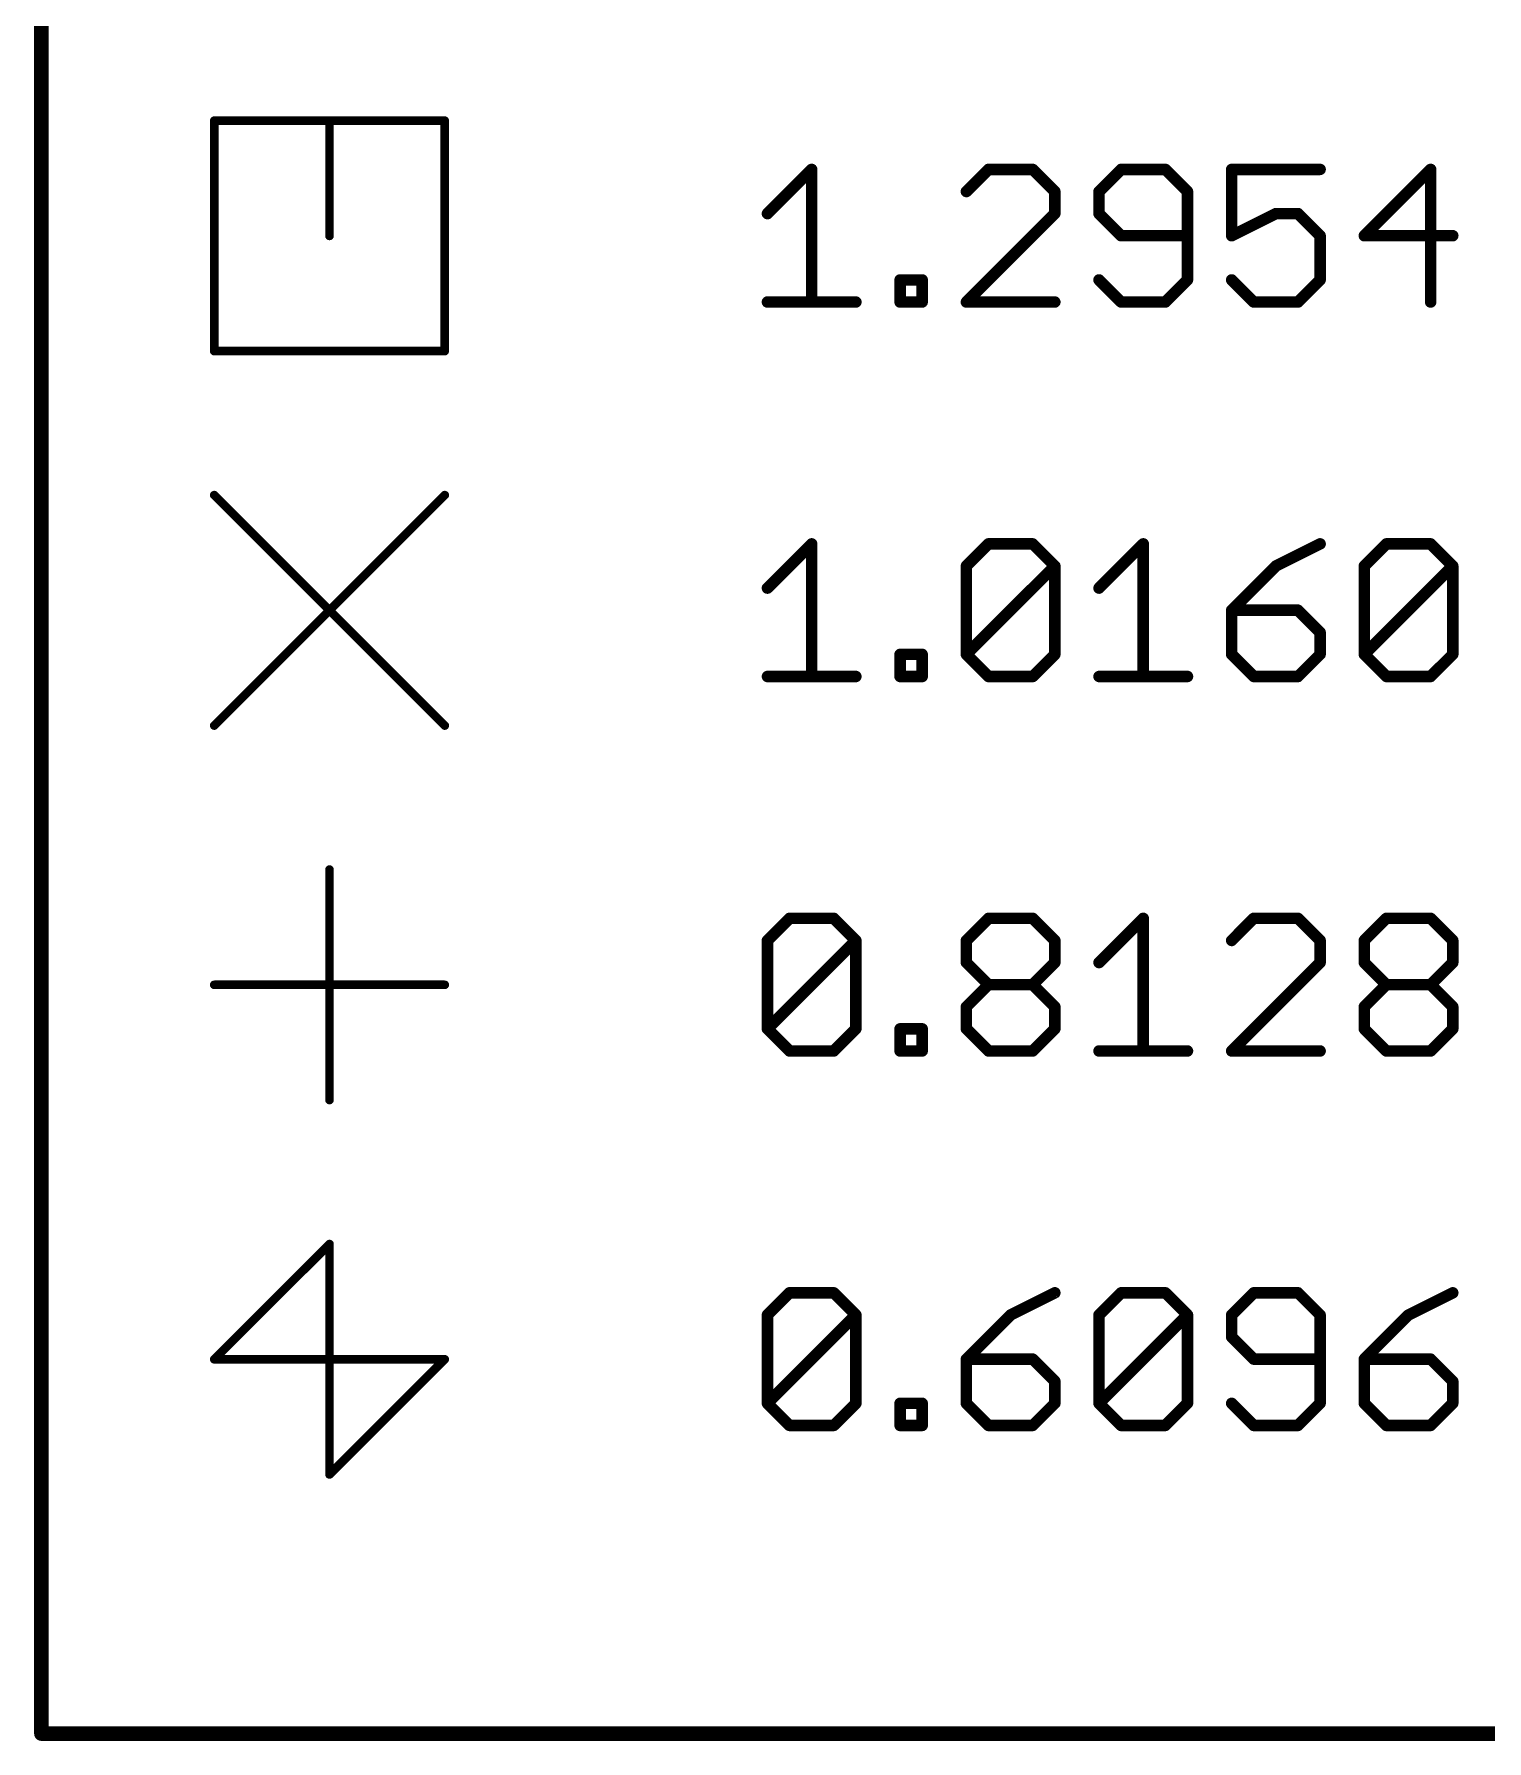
# Model space of a CAD drawing. Extents: x -1 to 118, y -20 to 95.
# Drawn here: x 76.7 to 89.51, y -0.27 to 14.78 of the extents above; entities that cross this region are included whole.
import ezdxf

# ---------------------------------------------------------------- set-up
doc = ezdxf.new("R2010")
doc.units = 0
doc.layers.add('144', color=253, linetype='CONTINUOUS')

msp = doc.modelspace()

# ---------------------------------------------------------------- linework, layer by layer
at = {"layer": '144'}
for points, const_width in [([(76.7663, -0.2048), (76.7663, 29.7672)], 0.127), ([(78.2904, 14.0183), (80.3224, 14.0183)], 0.0762), ([(78.2904, 11.9863), (78.2904, 14.0183)], 0.0762), ([(79.3064, 13.0023), (79.3064, 14.0183)], 0.0762), ([(80.3224, 14.0183), (80.3224, 11.9863)], 0.0762), ([(83.1671, 13.1985), (83.5568, 13.5883)], 0.1016), ([(83.5568, 13.5883), (83.5568, 12.419)], 0.1016), ([(85.1158, 13.5883), (84.921, 13.3934)], 0.1016), ([(85.5056, 13.5883), (85.1158, 13.5883)], 0.1016), ([(85.7005, 13.3934), (85.5056, 13.5883)], 0.1016), ([(86.2851, 13.5883), (86.0903, 13.3934)], 0.1016), ([(86.6749, 13.5883), (86.2851, 13.5883)], 0.1016), ([(86.8698, 13.3934), (86.6749, 13.5883)], 0.1016), ([(88.0391, 13.5883), (87.2596, 13.5883)], 0.1016), ([(87.2596, 13.5883), (87.2596, 13.0036)], 0.1016), ([(89.0135, 13.5883), (88.4289, 13.0036)], 0.1016), ([(89.0135, 12.419), (89.0135, 13.5883)], 0.1016), ([(85.7005, 13.1985), (85.7005, 13.3934)], 0.1016), ([(86.0903, 13.3934), (86.0903, 13.1985)], 0.1016), ([(86.8698, 12.6138), (86.8698, 13.3934)], 0.1016), ([(84.921, 12.419), (85.7005, 13.1985)], 0.1016), ([(86.0903, 13.1985), (86.2851, 13.0036)], 0.1016), ([(87.2596, 13.0036), (87.6493, 13.1985)], 0.1016), ([(87.6493, 13.1985), (87.8442, 13.1985)], 0.1016), ([(87.8442, 13.1985), (88.0391, 13.0036)], 0.1016), ([(86.2851, 13.0036), (86.8698, 13.0036)], 0.1016), ([(88.0391, 13.0036), (88.0391, 12.6138)], 0.1016), ([(88.4289, 13.0036), (89.2084, 13.0036)], 0.1016), ([(84.3364, 12.419), (84.3364, 12.6138)], 0.1016), ([(84.3364, 12.6138), (84.5312, 12.6138)], 0.1016), ([(84.5312, 12.6138), (84.5312, 12.419)], 0.1016), ([(86.0903, 12.6138), (86.2851, 12.419)], 0.1016), ([(86.6749, 12.419), (86.8698, 12.6138)], 0.1016), ([(87.4544, 12.419), (87.2596, 12.6138)], 0.1016), ([(88.0391, 12.6138), (87.8442, 12.419)], 0.1016), ([(83.1671, 12.419), (83.9466, 12.419)], 0.1016), ([(84.5312, 12.419), (84.3364, 12.419)], 0.1016), ([(85.7005, 12.419), (84.921, 12.419)], 0.1016), ([(86.2851, 12.419), (86.6749, 12.419)], 0.1016), ([(87.8442, 12.419), (87.4544, 12.419)], 0.1016), ([(80.3224, 11.9863), (78.2904, 11.9863)], 0.0762), ([(78.2904, 8.6843), (80.3224, 10.7163)], 0.0762), ([(78.2904, 10.7163), (80.3224, 8.6843)], 0.0762), ([(83.1671, 9.8965), (83.5568, 10.2863)], 0.1016), ([(83.5568, 10.2863), (83.5568, 9.117)], 0.1016), ([(84.921, 10.0914), (85.1158, 10.2863)], 0.1016), ([(85.1158, 10.2863), (85.5056, 10.2863)], 0.1016), ([(85.5056, 10.2863), (85.7005, 10.0914)], 0.1016), ([(86.0903, 9.8965), (86.48, 10.2863)], 0.1016), ([(86.48, 10.2863), (86.48, 9.117)], 0.1016), ([(88.0391, 10.2863), (87.6493, 10.0914)], 0.1016), ([(88.4289, 10.0914), (88.6237, 10.2863)], 0.1016), ([(88.6237, 10.2863), (89.0135, 10.2863)], 0.1016), ([(89.0135, 10.2863), (89.2084, 10.0914)], 0.1016), ([(84.921, 9.3118), (84.921, 10.0914)], 0.1016), ([(84.921, 9.3118), (85.7005, 10.0914)], 0.1016), ([(85.7005, 10.0914), (85.7005, 9.3118)], 0.1016), ([(87.6493, 10.0914), (87.2596, 9.7016)], 0.1016), ([(88.4289, 9.3118), (88.4289, 10.0914)], 0.1016), ([(88.4289, 9.3118), (89.2084, 10.0914)], 0.1016), ([(89.2084, 10.0914), (89.2084, 9.3118)], 0.1016), ([(87.2596, 9.7016), (87.2596, 9.3118)], 0.1016), ([(87.8442, 9.7016), (87.2596, 9.7016)], 0.1016), ([(88.0391, 9.5067), (87.8442, 9.7016)], 0.1016), ([(88.0391, 9.3118), (88.0391, 9.5067)], 0.1016), ([(84.3364, 9.117), (84.3364, 9.3118)], 0.1016), ([(84.3364, 9.3118), (84.5312, 9.3118)], 0.1016), ([(84.5312, 9.3118), (84.5312, 9.117)], 0.1016), ([(85.1158, 9.117), (84.921, 9.3118)], 0.1016), ([(85.7005, 9.3118), (85.5056, 9.117)], 0.1016), ([(87.2596, 9.3118), (87.4544, 9.117)], 0.1016), ([(87.8442, 9.117), (88.0391, 9.3118)], 0.1016), ([(88.6237, 9.117), (88.4289, 9.3118)], 0.1016), ([(89.2084, 9.3118), (89.0135, 9.117)], 0.1016), ([(83.1671, 9.117), (83.9466, 9.117)], 0.1016), ([(84.5312, 9.117), (84.3364, 9.117)], 0.1016), ([(85.5056, 9.117), (85.1158, 9.117)], 0.1016), ([(86.0903, 9.117), (86.8698, 9.117)], 0.1016), ([(87.4544, 9.117), (87.8442, 9.117)], 0.1016), ([(89.0135, 9.117), (88.6237, 9.117)], 0.1016), ([(79.3064, 7.4143), (79.3064, 5.3823)], 0.0762), ([(83.1671, 6.7894), (83.3619, 6.9843)], 0.1016), ([(83.3619, 6.9843), (83.7517, 6.9843)], 0.1016), ([(83.7517, 6.9843), (83.9466, 6.7894)], 0.1016), ([(84.921, 6.7894), (85.1158, 6.9843)], 0.1016), ([(85.1158, 6.9843), (85.5056, 6.9843)], 0.1016), ([(85.5056, 6.9843), (85.7005, 6.7894)], 0.1016), ([(86.0903, 6.5945), (86.48, 6.9843)], 0.1016), ([(86.48, 6.9843), (86.48, 5.815)], 0.1016), ([(87.4544, 6.9843), (87.2596, 6.7894)], 0.1016), ([(87.8442, 6.9843), (87.4544, 6.9843)], 0.1016), ([(88.0391, 6.7894), (87.8442, 6.9843)], 0.1016), ([(88.4289, 6.7894), (88.6237, 6.9843)], 0.1016), ([(88.6237, 6.9843), (89.0135, 6.9843)], 0.1016), ([(89.0135, 6.9843), (89.2084, 6.7894)], 0.1016), ([(83.1671, 6.0098), (83.1671, 6.7894)], 0.1016), ([(83.1671, 6.0098), (83.9466, 6.7894)], 0.1016), ([(83.9466, 6.7894), (83.9466, 6.0098)], 0.1016), ([(84.921, 6.5945), (84.921, 6.7894)], 0.1016), ([(85.7005, 6.7894), (85.7005, 6.5945)], 0.1016), ([(88.0391, 6.5945), (88.0391, 6.7894)], 0.1016), ([(88.4289, 6.5945), (88.4289, 6.7894)], 0.1016), ([(89.2084, 6.7894), (89.2084, 6.5945)], 0.1016), ([(85.1158, 6.3996), (84.921, 6.5945)], 0.1016), ([(85.7005, 6.5945), (85.5056, 6.3996)], 0.1016), ([(87.2596, 5.815), (88.0391, 6.5945)], 0.1016), ([(88.6237, 6.3996), (88.4289, 6.5945)], 0.1016), ([(89.2084, 6.5945), (89.0135, 6.3996)], 0.1016), ([(78.2904, 6.3983), (80.3224, 6.3983)], 0.0762), ([(84.921, 6.2047), (85.1158, 6.3996)], 0.1016), ([(85.1158, 6.3996), (85.5056, 6.3996)], 0.1016), ([(85.5056, 6.3996), (85.7005, 6.2047)], 0.1016), ([(88.4289, 6.2047), (88.6237, 6.3996)], 0.1016), ([(88.6237, 6.3996), (89.0135, 6.3996)], 0.1016), ([(89.0135, 6.3996), (89.2084, 6.2047)], 0.1016), ([(84.921, 6.0098), (84.921, 6.2047)], 0.1016), ([(85.7005, 6.2047), (85.7005, 6.0098)], 0.1016), ([(88.4289, 6.0098), (88.4289, 6.2047)], 0.1016), ([(89.2084, 6.2047), (89.2084, 6.0098)], 0.1016), ([(83.3619, 5.815), (83.1671, 6.0098)], 0.1016), ([(83.9466, 6.0098), (83.7517, 5.815)], 0.1016), ([(84.3364, 5.815), (84.3364, 6.0098)], 0.1016), ([(84.3364, 6.0098), (84.5312, 6.0098)], 0.1016), ([(84.5312, 6.0098), (84.5312, 5.815)], 0.1016), ([(85.1158, 5.815), (84.921, 6.0098)], 0.1016), ([(85.7005, 6.0098), (85.5056, 5.815)], 0.1016), ([(88.6237, 5.815), (88.4289, 6.0098)], 0.1016), ([(89.2084, 6.0098), (89.0135, 5.815)], 0.1016), ([(83.7517, 5.815), (83.3619, 5.815)], 0.1016), ([(84.5312, 5.815), (84.3364, 5.815)], 0.1016), ([(85.5056, 5.815), (85.1158, 5.815)], 0.1016), ([(86.0903, 5.815), (86.8698, 5.815)], 0.1016), ([(88.0391, 5.815), (87.2596, 5.815)], 0.1016), ([(89.0135, 5.815), (88.6237, 5.815)], 0.1016), ([(79.3064, 4.1123), (78.2904, 3.0963)], 0.0762), ([(79.3064, 2.0803), (79.3064, 4.1123)], 0.0762), ([(83.1671, 3.4874), (83.3619, 3.6823)], 0.1016), ([(83.3619, 3.6823), (83.7517, 3.6823)], 0.1016), ([(83.7517, 3.6823), (83.9466, 3.4874)], 0.1016), ([(85.7005, 3.6823), (85.3107, 3.4874)], 0.1016), ([(86.0903, 3.4874), (86.2851, 3.6823)], 0.1016), ([(86.2851, 3.6823), (86.6749, 3.6823)], 0.1016), ([(86.6749, 3.6823), (86.8698, 3.4874)], 0.1016), ([(87.4544, 3.6823), (87.2596, 3.4874)], 0.1016), ([(87.8442, 3.6823), (87.4544, 3.6823)], 0.1016), ([(88.0391, 3.4874), (87.8442, 3.6823)], 0.1016), ([(89.2084, 3.6823), (88.8186, 3.4874)], 0.1016), ([(83.1671, 2.7078), (83.1671, 3.4874)], 0.1016), ([(83.1671, 2.7078), (83.9466, 3.4874)], 0.1016), ([(83.9466, 3.4874), (83.9466, 2.7078)], 0.1016), ([(85.3107, 3.4874), (84.921, 3.0976)], 0.1016), ([(86.0903, 2.7078), (86.0903, 3.4874)], 0.1016), ([(86.0903, 2.7078), (86.8698, 3.4874)], 0.1016), ([(86.8698, 3.4874), (86.8698, 2.7078)], 0.1016), ([(87.2596, 3.4874), (87.2596, 3.2925)], 0.1016), ([(88.0391, 2.7078), (88.0391, 3.4874)], 0.1016), ([(88.8186, 3.4874), (88.4289, 3.0976)], 0.1016), ([(87.2596, 3.2925), (87.4544, 3.0976)], 0.1016), ([(78.2904, 3.0963), (80.3224, 3.0963)], 0.0762), ([(80.3224, 3.0963), (79.3064, 2.0803)], 0.0762), ([(84.921, 3.0976), (84.921, 2.7078)], 0.1016), ([(85.5056, 3.0976), (84.921, 3.0976)], 0.1016), ([(85.7005, 2.9027), (85.5056, 3.0976)], 0.1016), ([(87.4544, 3.0976), (88.0391, 3.0976)], 0.1016), ([(88.4289, 3.0976), (88.4289, 2.7078)], 0.1016), ([(89.0135, 3.0976), (88.4289, 3.0976)], 0.1016), ([(89.2084, 2.9027), (89.0135, 3.0976)], 0.1016), ([(85.7005, 2.7078), (85.7005, 2.9027)], 0.1016), ([(89.2084, 2.7078), (89.2084, 2.9027)], 0.1016), ([(83.3619, 2.513), (83.1671, 2.7078)], 0.1016), ([(83.9466, 2.7078), (83.7517, 2.513)], 0.1016), ([(84.3364, 2.513), (84.3364, 2.7078)], 0.1016), ([(84.3364, 2.7078), (84.5312, 2.7078)], 0.1016), ([(84.5312, 2.7078), (84.5312, 2.513)], 0.1016), ([(84.921, 2.7078), (85.1158, 2.513)], 0.1016), ([(85.5056, 2.513), (85.7005, 2.7078)], 0.1016), ([(86.2851, 2.513), (86.0903, 2.7078)], 0.1016), ([(86.8698, 2.7078), (86.6749, 2.513)], 0.1016), ([(87.2596, 2.7078), (87.4544, 2.513)], 0.1016), ([(87.8442, 2.513), (88.0391, 2.7078)], 0.1016), ([(88.4289, 2.7078), (88.6237, 2.513)], 0.1016), ([(89.0135, 2.513), (89.2084, 2.7078)], 0.1016), ([(83.7517, 2.513), (83.3619, 2.513)], 0.1016), ([(84.5312, 2.513), (84.3364, 2.513)], 0.1016), ([(85.1158, 2.513), (85.5056, 2.513)], 0.1016), ([(86.6749, 2.513), (86.2851, 2.513)], 0.1016), ([(87.4544, 2.513), (87.8442, 2.513)], 0.1016), ([(88.6237, 2.513), (89.0135, 2.513)], 0.1016), ([(76.7663, -0.2048), (111.3103, -0.2048)], 0.127)]:
    msp.add_lwpolyline(points, dxfattribs=dict(at, const_width=const_width))
for points, const_width in [([(78.2904, 14.0373, 1), (78.2904, 13.9992)], 0.0381), ([(78.3094, 14.0183, 1), (78.2714, 14.0183)], 0.0381), ([(79.3255, 14.0183, 1), (79.2874, 14.0183)], 0.0381), ([(80.3414, 14.0183, 1), (80.3034, 14.0183)], 0.0381), ([(80.3224, 13.9992, 1), (80.3224, 14.0373)], 0.0381), ([(83.5822, 13.5883, 1), (83.5314, 13.5883)], 0.0508), ([(83.5748, 13.5703, 1), (83.5388, 13.6063)], 0.0508), ([(85.1158, 13.6137, 1), (85.1158, 13.5629)], 0.0508), ([(85.1338, 13.5703, 1), (85.0978, 13.6063)], 0.0508), ([(85.5236, 13.6063, 1), (85.4876, 13.5703)], 0.0508), ([(85.5056, 13.5629, 1), (85.5056, 13.6137)], 0.0508), ([(86.2851, 13.6137, 1), (86.2851, 13.5629)], 0.0508), ([(86.3031, 13.5703, 1), (86.2671, 13.6063)], 0.0508), ([(86.6929, 13.6063, 1), (86.6569, 13.5703)], 0.0508), ([(86.6749, 13.5629, 1), (86.6749, 13.6137)], 0.0508), ([(87.2596, 13.6137, 1), (87.2596, 13.5629)], 0.0508), ([(87.285, 13.5883, 1), (87.2342, 13.5883)], 0.0508), ([(88.0391, 13.5629, 1), (88.0391, 13.6137)], 0.0508), ([(89.0389, 13.5883, 1), (88.9881, 13.5883)], 0.0508), ([(89.0315, 13.5703, 1), (88.9955, 13.6063)], 0.0508), ([(84.903, 13.4114, 1), (84.939, 13.3754)], 0.0508), ([(85.7259, 13.3934, 1), (85.6751, 13.3934)], 0.0508), ([(85.6825, 13.3754, 1), (85.7185, 13.4114)], 0.0508), ([(86.0723, 13.4114, 1), (86.1083, 13.3754)], 0.0508), ([(86.1157, 13.3934, 1), (86.0649, 13.3934)], 0.0508), ([(86.8952, 13.3934, 1), (86.8444, 13.3934)], 0.0508), ([(86.8518, 13.3754, 1), (86.8878, 13.4114)], 0.0508), ([(85.7185, 13.1805, 1), (85.6825, 13.2165)], 0.0508), ([(86.1083, 13.2165, 1), (86.0723, 13.1805)], 0.0508), ([(87.6493, 13.2239, 1), (87.6493, 13.1731)], 0.0508), ([(87.6607, 13.1758, 1), (87.6379, 13.2212)], 0.0508), ([(87.8622, 13.2165, 1), (87.8262, 13.1805)], 0.0508), ([(87.8442, 13.1731, 1), (87.8442, 13.2239)], 0.0508), ([(83.1491, 13.2165, 1), (83.1851, 13.1805)], 0.0508), ([(85.6751, 13.1985, 1), (85.7259, 13.1985)], 0.0508), ([(86.0649, 13.1985, 1), (86.1157, 13.1985)], 0.0508), ([(79.2874, 13.0023, 1), (79.3255, 13.0023)], 0.0381), ([(86.2851, 13.029, 1), (86.2851, 12.9782)], 0.0508), ([(86.2671, 12.9856, 1), (86.3031, 13.0216)], 0.0508), ([(86.8698, 12.9782, 1), (86.8698, 13.029)], 0.0508), ([(87.2482, 13.0263, 1), (87.271, 12.9809)], 0.0508), ([(87.2342, 13.0036, 1), (87.285, 13.0036)], 0.0508), ([(88.0645, 13.0036, 1), (88.0137, 13.0036)], 0.0508), ([(88.0211, 12.9856, 1), (88.0571, 13.0216)], 0.0508), ([(88.4109, 13.0216, 1), (88.4469, 12.9856)], 0.0508), ([(88.4289, 13.029, 1), (88.4289, 12.9782)], 0.0508), ([(89.2084, 12.9782, 1), (89.2084, 13.029)], 0.0508), ([(84.3618, 12.6138, 1), (84.311, 12.6138)], 0.0508), ([(84.3364, 12.6392, 1), (84.3364, 12.5884)], 0.0508), ([(84.5566, 12.6138, 1), (84.5058, 12.6138)], 0.0508), ([(84.5312, 12.5884, 1), (84.5312, 12.6392)], 0.0508), ([(86.1083, 12.6318, 1), (86.0723, 12.5958)], 0.0508), ([(86.8878, 12.5958, 1), (86.8518, 12.6318)], 0.0508), ([(87.2776, 12.6318, 1), (87.2416, 12.5958)], 0.0508), ([(88.0571, 12.5958, 1), (88.0211, 12.6318)], 0.0508), ([(86.8444, 12.6138, 1), (86.8952, 12.6138)], 0.0508), ([(88.0137, 12.6138, 1), (88.0645, 12.6138)], 0.0508), ([(83.1671, 12.4444, 1), (83.1671, 12.3936)], 0.0508), ([(83.5314, 12.419, 1), (83.5822, 12.419)], 0.0508), ([(83.9466, 12.3936, 1), (83.9466, 12.4444)], 0.0508), ([(84.3364, 12.4444, 1), (84.3364, 12.3936)], 0.0508), ([(84.311, 12.419, 1), (84.3618, 12.419)], 0.0508), ([(84.5058, 12.419, 1), (84.5566, 12.419)], 0.0508), ([(84.5312, 12.3936, 1), (84.5312, 12.4444)], 0.0508), ([(84.903, 12.437, 1), (84.939, 12.401)], 0.0508), ([(84.921, 12.4444, 1), (84.921, 12.3936)], 0.0508), ([(85.7005, 12.3936, 1), (85.7005, 12.4444)], 0.0508), ([(86.2851, 12.4444, 1), (86.2851, 12.3936)], 0.0508), ([(86.2671, 12.401, 1), (86.3031, 12.437)], 0.0508), ([(86.6569, 12.437, 1), (86.6929, 12.401)], 0.0508), ([(86.6749, 12.3936, 1), (86.6749, 12.4444)], 0.0508), ([(87.4544, 12.4444, 1), (87.4544, 12.3936)], 0.0508), ([(87.4364, 12.401, 1), (87.4724, 12.437)], 0.0508), ([(87.8262, 12.437, 1), (87.8622, 12.401)], 0.0508), ([(87.8442, 12.3936, 1), (87.8442, 12.4444)], 0.0508), ([(88.9881, 12.419, 1), (89.0389, 12.419)], 0.0508), ([(78.2904, 12.0053, 1), (78.2904, 11.9672)], 0.0381), ([(78.2714, 11.9863, 1), (78.3094, 11.9863)], 0.0381), ([(80.3034, 11.9863, 1), (80.3414, 11.9863)], 0.0381), ([(80.3224, 11.9672, 1), (80.3224, 12.0053)], 0.0381), ([(78.3039, 10.7298, 1), (78.2769, 10.7028)], 0.0381), ([(80.3359, 10.7028, 1), (80.3089, 10.7298)], 0.0381), ([(83.5822, 10.2863, 1), (83.5314, 10.2863)], 0.0508), ([(83.5748, 10.2683, 1), (83.5388, 10.3043)], 0.0508), ([(85.1158, 10.3117, 1), (85.1158, 10.2609)], 0.0508), ([(85.1338, 10.2683, 1), (85.0978, 10.3043)], 0.0508), ([(85.5236, 10.3043, 1), (85.4876, 10.2683)], 0.0508), ([(85.5056, 10.2609, 1), (85.5056, 10.3117)], 0.0508), ([(86.5054, 10.2863, 1), (86.4546, 10.2863)], 0.0508), ([(86.498, 10.2683, 1), (86.462, 10.3043)], 0.0508), ([(88.0505, 10.2636, 1), (88.0277, 10.309)], 0.0508), ([(88.6237, 10.3117, 1), (88.6237, 10.2609)], 0.0508), ([(88.6417, 10.2683, 1), (88.6057, 10.3043)], 0.0508), ([(89.0315, 10.3043, 1), (88.9955, 10.2683)], 0.0508), ([(89.0135, 10.2609, 1), (89.0135, 10.3117)], 0.0508), ([(84.903, 10.1094, 1), (84.939, 10.0734)], 0.0508), ([(84.9464, 10.0914, 1), (84.8956, 10.0914)], 0.0508), ([(85.7259, 10.0914, 1), (85.6751, 10.0914)], 0.0508), ([(85.7185, 10.0734, 1), (85.6825, 10.1094)], 0.0508), ([(85.6825, 10.0734, 1), (85.7185, 10.1094)], 0.0508), ([(87.6379, 10.1141, 1), (87.6607, 10.0687)], 0.0508), ([(87.6673, 10.0734, 1), (87.6313, 10.1094)], 0.0508), ([(88.4109, 10.1094, 1), (88.4469, 10.0734)], 0.0508), ([(88.4543, 10.0914, 1), (88.4035, 10.0914)], 0.0508), ([(89.2338, 10.0914, 1), (89.183, 10.0914)], 0.0508), ([(89.2264, 10.0734, 1), (89.1904, 10.1094)], 0.0508), ([(89.1904, 10.0734, 1), (89.2264, 10.1094)], 0.0508), ([(83.1491, 9.9145, 1), (83.1851, 9.8785)], 0.0508), ([(86.0723, 9.9145, 1), (86.1083, 9.8785)], 0.0508), ([(87.2416, 9.7196, 1), (87.2776, 9.6836)], 0.0508), ([(87.285, 9.7016, 1), (87.2342, 9.7016)], 0.0508), ([(87.2596, 9.727, 1), (87.2596, 9.6762)], 0.0508), ([(87.8622, 9.7196, 1), (87.8262, 9.6836)], 0.0508), ([(87.8442, 9.6762, 1), (87.8442, 9.727)], 0.0508), ([(88.0645, 9.5067, 1), (88.0137, 9.5067)], 0.0508), ([(88.0211, 9.4887, 1), (88.0571, 9.5247)], 0.0508), ([(84.3618, 9.3118, 1), (84.311, 9.3118)], 0.0508), ([(84.3364, 9.3372, 1), (84.3364, 9.2864)], 0.0508), ([(84.5566, 9.3118, 1), (84.5058, 9.3118)], 0.0508), ([(84.5312, 9.2864, 1), (84.5312, 9.3372)], 0.0508), ([(84.939, 9.3298, 1), (84.903, 9.2938)], 0.0508), ([(84.903, 9.3298, 1), (84.939, 9.2938)], 0.0508), ([(84.8956, 9.3118, 1), (84.9464, 9.3118)], 0.0508), ([(85.6751, 9.3118, 1), (85.7259, 9.3118)], 0.0508), ([(85.7185, 9.2938, 1), (85.6825, 9.3298)], 0.0508), ([(87.2776, 9.3298, 1), (87.2416, 9.2938)], 0.0508), ([(87.2342, 9.3118, 1), (87.285, 9.3118)], 0.0508), ([(88.0137, 9.3118, 1), (88.0645, 9.3118)], 0.0508), ([(88.0571, 9.2938, 1), (88.0211, 9.3298)], 0.0508), ([(88.4469, 9.3298, 1), (88.4109, 9.2938)], 0.0508), ([(88.4109, 9.3298, 1), (88.4469, 9.2938)], 0.0508), ([(88.4035, 9.3118, 1), (88.4543, 9.3118)], 0.0508), ([(89.183, 9.3118, 1), (89.2338, 9.3118)], 0.0508), ([(89.2264, 9.2938, 1), (89.1904, 9.3298)], 0.0508), ([(83.1671, 9.1424, 1), (83.1671, 9.0916)], 0.0508), ([(83.5314, 9.117, 1), (83.5822, 9.117)], 0.0508), ([(83.9466, 9.0916, 1), (83.9466, 9.1424)], 0.0508), ([(84.3364, 9.1424, 1), (84.3364, 9.0916)], 0.0508), ([(84.311, 9.117, 1), (84.3618, 9.117)], 0.0508), ([(84.5058, 9.117, 1), (84.5566, 9.117)], 0.0508), ([(84.5312, 9.0916, 1), (84.5312, 9.1424)], 0.0508), ([(85.1158, 9.1424, 1), (85.1158, 9.0916)], 0.0508), ([(85.0978, 9.099, 1), (85.1338, 9.135)], 0.0508), ([(85.4876, 9.135, 1), (85.5236, 9.099)], 0.0508), ([(85.5056, 9.0916, 1), (85.5056, 9.1424)], 0.0508), ([(86.0903, 9.1424, 1), (86.0903, 9.0916)], 0.0508), ([(86.4546, 9.117, 1), (86.5054, 9.117)], 0.0508), ([(86.8698, 9.0916, 1), (86.8698, 9.1424)], 0.0508), ([(87.4544, 9.1424, 1), (87.4544, 9.0916)], 0.0508), ([(87.4364, 9.099, 1), (87.4724, 9.135)], 0.0508), ([(87.8262, 9.135, 1), (87.8622, 9.099)], 0.0508), ([(87.8442, 9.0916, 1), (87.8442, 9.1424)], 0.0508), ([(88.6237, 9.1424, 1), (88.6237, 9.0916)], 0.0508), ([(88.6057, 9.099, 1), (88.6417, 9.135)], 0.0508), ([(88.9955, 9.135, 1), (89.0315, 9.099)], 0.0508), ([(89.0135, 9.0916, 1), (89.0135, 9.1424)], 0.0508), ([(78.2769, 8.6978, 1), (78.3039, 8.6708)], 0.0381), ([(80.3089, 8.6708, 1), (80.3359, 8.6978)], 0.0381), ([(79.3255, 7.4143, 1), (79.2874, 7.4143)], 0.0381), ([(83.3619, 7.0097, 1), (83.3619, 6.9589)], 0.0508), ([(83.3799, 6.9663, 1), (83.3439, 7.0023)], 0.0508), ([(83.7697, 7.0023, 1), (83.7337, 6.9663)], 0.0508), ([(83.7517, 6.9589, 1), (83.7517, 7.0097)], 0.0508), ([(85.1158, 7.0097, 1), (85.1158, 6.9589)], 0.0508), ([(85.1338, 6.9663, 1), (85.0978, 7.0023)], 0.0508), ([(85.5236, 7.0023, 1), (85.4876, 6.9663)], 0.0508), ([(85.5056, 6.9589, 1), (85.5056, 7.0097)], 0.0508), ([(86.5054, 6.9843, 1), (86.4546, 6.9843)], 0.0508), ([(86.498, 6.9663, 1), (86.462, 7.0023)], 0.0508), ([(87.4544, 7.0097, 1), (87.4544, 6.9589)], 0.0508), ([(87.4724, 6.9663, 1), (87.4364, 7.0023)], 0.0508), ([(87.8622, 7.0023, 1), (87.8262, 6.9663)], 0.0508), ([(87.8442, 6.9589, 1), (87.8442, 7.0097)], 0.0508), ([(88.6237, 7.0097, 1), (88.6237, 6.9589)], 0.0508), ([(88.6417, 6.9663, 1), (88.6057, 7.0023)], 0.0508), ([(89.0315, 7.0023, 1), (88.9955, 6.9663)], 0.0508), ([(89.0135, 6.9589, 1), (89.0135, 7.0097)], 0.0508), ([(83.1491, 6.8074, 1), (83.1851, 6.7714)], 0.0508), ([(83.1925, 6.7894, 1), (83.1417, 6.7894)], 0.0508), ([(83.972, 6.7894, 1), (83.9212, 6.7894)], 0.0508), ([(83.9646, 6.7714, 1), (83.9286, 6.8074)], 0.0508), ([(83.9286, 6.7714, 1), (83.9646, 6.8074)], 0.0508), ([(84.903, 6.8074, 1), (84.939, 6.7714)], 0.0508), ([(84.9464, 6.7894, 1), (84.8956, 6.7894)], 0.0508), ([(85.7259, 6.7894, 1), (85.6751, 6.7894)], 0.0508), ([(85.6825, 6.7714, 1), (85.7185, 6.8074)], 0.0508), ([(87.2416, 6.8074, 1), (87.2776, 6.7714)], 0.0508), ([(88.0645, 6.7894, 1), (88.0137, 6.7894)], 0.0508), ([(88.0211, 6.7714, 1), (88.0571, 6.8074)], 0.0508), ([(88.4109, 6.8074, 1), (88.4469, 6.7714)], 0.0508), ([(88.4543, 6.7894, 1), (88.4035, 6.7894)], 0.0508), ([(89.2338, 6.7894, 1), (89.183, 6.7894)], 0.0508), ([(89.1904, 6.7714, 1), (89.2264, 6.8074)], 0.0508), ([(84.939, 6.6125, 1), (84.903, 6.5765)], 0.0508), ([(85.7185, 6.5765, 1), (85.6825, 6.6125)], 0.0508), ([(86.0723, 6.6125, 1), (86.1083, 6.5765)], 0.0508), ([(88.0571, 6.5765, 1), (88.0211, 6.6125)], 0.0508), ([(88.4469, 6.6125, 1), (88.4109, 6.5765)], 0.0508), ([(89.2264, 6.5765, 1), (89.1904, 6.6125)], 0.0508), ([(84.8956, 6.5945, 1), (84.9464, 6.5945)], 0.0508), ([(85.6751, 6.5945, 1), (85.7259, 6.5945)], 0.0508), ([(88.0137, 6.5945, 1), (88.0645, 6.5945)], 0.0508), ([(88.4035, 6.5945, 1), (88.4543, 6.5945)], 0.0508), ([(89.183, 6.5945, 1), (89.2338, 6.5945)], 0.0508), ([(78.2904, 6.4173, 1), (78.2904, 6.3792)], 0.0381), ([(80.3224, 6.3792, 1), (80.3224, 6.4173)], 0.0381), ([(85.1158, 6.425, 1), (85.1158, 6.3742)], 0.0508), ([(85.1338, 6.3816, 1), (85.0978, 6.4176)], 0.0508), ([(85.0978, 6.3816, 1), (85.1338, 6.4176)], 0.0508), ([(85.5236, 6.4176, 1), (85.4876, 6.3816)], 0.0508), ([(85.4876, 6.4176, 1), (85.5236, 6.3816)], 0.0508), ([(85.5056, 6.3742, 1), (85.5056, 6.425)], 0.0508), ([(88.6237, 6.425, 1), (88.6237, 6.3742)], 0.0508), ([(88.6417, 6.3816, 1), (88.6057, 6.4176)], 0.0508), ([(88.6057, 6.3816, 1), (88.6417, 6.4176)], 0.0508), ([(89.0315, 6.4176, 1), (88.9955, 6.3816)], 0.0508), ([(88.9955, 6.4176, 1), (89.0315, 6.3816)], 0.0508), ([(89.0135, 6.3742, 1), (89.0135, 6.425)], 0.0508), ([(84.903, 6.2227, 1), (84.939, 6.1867)], 0.0508), ([(84.9464, 6.2047, 1), (84.8956, 6.2047)], 0.0508), ([(85.7259, 6.2047, 1), (85.6751, 6.2047)], 0.0508), ([(85.6825, 6.1867, 1), (85.7185, 6.2227)], 0.0508), ([(88.4109, 6.2227, 1), (88.4469, 6.1867)], 0.0508), ([(88.4543, 6.2047, 1), (88.4035, 6.2047)], 0.0508), ([(89.2338, 6.2047, 1), (89.183, 6.2047)], 0.0508), ([(89.1904, 6.1867, 1), (89.2264, 6.2227)], 0.0508), ([(83.1851, 6.0278, 1), (83.1491, 5.9918)], 0.0508), ([(83.1491, 6.0278, 1), (83.1851, 5.9918)], 0.0508), ([(83.1417, 6.0098, 1), (83.1925, 6.0098)], 0.0508), ([(83.9212, 6.0098, 1), (83.972, 6.0098)], 0.0508), ([(83.9646, 5.9918, 1), (83.9286, 6.0278)], 0.0508), ([(84.3618, 6.0098, 1), (84.311, 6.0098)], 0.0508), ([(84.3364, 6.0352, 1), (84.3364, 5.9844)], 0.0508), ([(84.5566, 6.0098, 1), (84.5058, 6.0098)], 0.0508), ([(84.5312, 5.9844, 1), (84.5312, 6.0352)], 0.0508), ([(84.939, 6.0278, 1), (84.903, 5.9918)], 0.0508), ([(84.8956, 6.0098, 1), (84.9464, 6.0098)], 0.0508), ([(85.6751, 6.0098, 1), (85.7259, 6.0098)], 0.0508), ([(85.7185, 5.9918, 1), (85.6825, 6.0278)], 0.0508), ([(88.4469, 6.0278, 1), (88.4109, 5.9918)], 0.0508), ([(88.4035, 6.0098, 1), (88.4543, 6.0098)], 0.0508), ([(89.183, 6.0098, 1), (89.2338, 6.0098)], 0.0508), ([(89.2264, 5.9918, 1), (89.1904, 6.0278)], 0.0508), ([(83.3619, 5.8404, 1), (83.3619, 5.7896)], 0.0508), ([(83.3439, 5.797, 1), (83.3799, 5.833)], 0.0508), ([(83.7337, 5.833, 1), (83.7697, 5.797)], 0.0508), ([(83.7517, 5.7896, 1), (83.7517, 5.8404)], 0.0508), ([(84.3364, 5.8404, 1), (84.3364, 5.7896)], 0.0508), ([(84.311, 5.815, 1), (84.3618, 5.815)], 0.0508), ([(84.5058, 5.815, 1), (84.5566, 5.815)], 0.0508), ([(84.5312, 5.7896, 1), (84.5312, 5.8404)], 0.0508), ([(85.1158, 5.8404, 1), (85.1158, 5.7896)], 0.0508), ([(85.0978, 5.797, 1), (85.1338, 5.833)], 0.0508), ([(85.4876, 5.833, 1), (85.5236, 5.797)], 0.0508), ([(85.5056, 5.7896, 1), (85.5056, 5.8404)], 0.0508), ([(86.0903, 5.8404, 1), (86.0903, 5.7896)], 0.0508), ([(86.4546, 5.815, 1), (86.5054, 5.815)], 0.0508), ([(86.8698, 5.7896, 1), (86.8698, 5.8404)], 0.0508), ([(87.2416, 5.833, 1), (87.2776, 5.797)], 0.0508), ([(87.2596, 5.8404, 1), (87.2596, 5.7896)], 0.0508), ([(88.0391, 5.7896, 1), (88.0391, 5.8404)], 0.0508), ([(88.6237, 5.8404, 1), (88.6237, 5.7896)], 0.0508), ([(88.6057, 5.797, 1), (88.6417, 5.833)], 0.0508), ([(88.9955, 5.833, 1), (89.0315, 5.797)], 0.0508), ([(89.0135, 5.7896, 1), (89.0135, 5.8404)], 0.0508), ([(79.2874, 5.3823, 1), (79.3255, 5.3823)], 0.0381), ([(79.3255, 4.1123, 1), (79.2874, 4.1123)], 0.0381), ([(79.3199, 4.0988, 1), (79.2929, 4.1258)], 0.0381), ([(83.3619, 3.7077, 1), (83.3619, 3.6569)], 0.0508), ([(83.3799, 3.6643, 1), (83.3439, 3.7003)], 0.0508), ([(83.7697, 3.7003, 1), (83.7337, 3.6643)], 0.0508), ([(83.7517, 3.6569, 1), (83.7517, 3.7077)], 0.0508), ([(85.7119, 3.6596, 1), (85.6891, 3.705)], 0.0508), ([(86.2851, 3.7077, 1), (86.2851, 3.6569)], 0.0508), ([(86.3031, 3.6643, 1), (86.2671, 3.7003)], 0.0508), ([(86.6929, 3.7003, 1), (86.6569, 3.6643)], 0.0508), ([(86.6749, 3.6569, 1), (86.6749, 3.7077)], 0.0508), ([(87.4544, 3.7077, 1), (87.4544, 3.6569)], 0.0508), ([(87.4724, 3.6643, 1), (87.4364, 3.7003)], 0.0508), ([(87.8622, 3.7003, 1), (87.8262, 3.6643)], 0.0508), ([(87.8442, 3.6569, 1), (87.8442, 3.7077)], 0.0508), ([(89.2198, 3.6596, 1), (89.197, 3.705)], 0.0508), ([(83.1491, 3.5054, 1), (83.1851, 3.4694)], 0.0508), ([(83.1925, 3.4874, 1), (83.1417, 3.4874)], 0.0508), ([(83.972, 3.4874, 1), (83.9212, 3.4874)], 0.0508), ([(83.9646, 3.4694, 1), (83.9286, 3.5054)], 0.0508), ([(83.9286, 3.4694, 1), (83.9646, 3.5054)], 0.0508), ([(85.2993, 3.5101, 1), (85.3221, 3.4647)], 0.0508), ([(85.3287, 3.4694, 1), (85.2927, 3.5054)], 0.0508), ([(86.0723, 3.5054, 1), (86.1083, 3.4694)], 0.0508), ([(86.1157, 3.4874, 1), (86.0649, 3.4874)], 0.0508), ([(86.8952, 3.4874, 1), (86.8444, 3.4874)], 0.0508), ([(86.8878, 3.4694, 1), (86.8518, 3.5054)], 0.0508), ([(86.8518, 3.4694, 1), (86.8878, 3.5054)], 0.0508), ([(87.2416, 3.5054, 1), (87.2776, 3.4694)], 0.0508), ([(87.285, 3.4874, 1), (87.2342, 3.4874)], 0.0508), ([(88.0645, 3.4874, 1), (88.0137, 3.4874)], 0.0508), ([(88.0211, 3.4694, 1), (88.0571, 3.5054)], 0.0508), ([(88.8072, 3.5101, 1), (88.83, 3.4647)], 0.0508), ([(88.8366, 3.4694, 1), (88.8006, 3.5054)], 0.0508), ([(87.2776, 3.3105, 1), (87.2416, 3.2745)], 0.0508), ([(87.2342, 3.2925, 1), (87.285, 3.2925)], 0.0508), ([(78.2904, 3.1154, 1), (78.2904, 3.0773)], 0.0381), ([(78.2769, 3.1098, 1), (78.3039, 3.0828)], 0.0381), ([(80.3359, 3.0828, 1), (80.3089, 3.1098)], 0.0381), ([(80.3224, 3.0773, 1), (80.3224, 3.1154)], 0.0381), ([(84.903, 3.1156, 1), (84.939, 3.0796)], 0.0508), ([(84.9464, 3.0976, 1), (84.8956, 3.0976)], 0.0508), ([(84.921, 3.123, 1), (84.921, 3.0722)], 0.0508), ([(85.5236, 3.1156, 1), (85.4876, 3.0796)], 0.0508), ([(85.5056, 3.0722, 1), (85.5056, 3.123)], 0.0508), ([(87.4544, 3.123, 1), (87.4544, 3.0722)], 0.0508), ([(87.4364, 3.0796, 1), (87.4724, 3.1156)], 0.0508), ([(88.0391, 3.0722, 1), (88.0391, 3.123)], 0.0508), ([(88.4109, 3.1156, 1), (88.4469, 3.0796)], 0.0508), ([(88.4543, 3.0976, 1), (88.4035, 3.0976)], 0.0508), ([(88.4289, 3.123, 1), (88.4289, 3.0722)], 0.0508), ([(89.0315, 3.1156, 1), (88.9955, 3.0796)], 0.0508), ([(89.0135, 3.0722, 1), (89.0135, 3.123)], 0.0508), ([(85.7259, 2.9027, 1), (85.6751, 2.9027)], 0.0508), ([(85.6825, 2.8847, 1), (85.7185, 2.9207)], 0.0508), ([(89.2338, 2.9027, 1), (89.183, 2.9027)], 0.0508), ([(89.1904, 2.8847, 1), (89.2264, 2.9207)], 0.0508), ([(83.1851, 2.7258, 1), (83.1491, 2.6898)], 0.0508), ([(83.1491, 2.7258, 1), (83.1851, 2.6898)], 0.0508), ([(83.1417, 2.7078, 1), (83.1925, 2.7078)], 0.0508), ([(83.9212, 2.7078, 1), (83.972, 2.7078)], 0.0508), ([(83.9646, 2.6898, 1), (83.9286, 2.7258)], 0.0508), ([(84.3618, 2.7078, 1), (84.311, 2.7078)], 0.0508), ([(84.3364, 2.7332, 1), (84.3364, 2.6824)], 0.0508), ([(84.5566, 2.7078, 1), (84.5058, 2.7078)], 0.0508), ([(84.5312, 2.6824, 1), (84.5312, 2.7332)], 0.0508), ([(84.939, 2.7258, 1), (84.903, 2.6898)], 0.0508), ([(84.8956, 2.7078, 1), (84.9464, 2.7078)], 0.0508), ([(85.6751, 2.7078, 1), (85.7259, 2.7078)], 0.0508), ([(85.7185, 2.6898, 1), (85.6825, 2.7258)], 0.0508), ([(86.1083, 2.7258, 1), (86.0723, 2.6898)], 0.0508), ([(86.0723, 2.7258, 1), (86.1083, 2.6898)], 0.0508), ([(86.0649, 2.7078, 1), (86.1157, 2.7078)], 0.0508), ([(86.8444, 2.7078, 1), (86.8952, 2.7078)], 0.0508), ([(86.8878, 2.6898, 1), (86.8518, 2.7258)], 0.0508), ([(87.2776, 2.7258, 1), (87.2416, 2.6898)], 0.0508), ([(88.0137, 2.7078, 1), (88.0645, 2.7078)], 0.0508), ([(88.0571, 2.6898, 1), (88.0211, 2.7258)], 0.0508), ([(88.4469, 2.7258, 1), (88.4109, 2.6898)], 0.0508), ([(88.4035, 2.7078, 1), (88.4543, 2.7078)], 0.0508), ([(89.183, 2.7078, 1), (89.2338, 2.7078)], 0.0508), ([(89.2264, 2.6898, 1), (89.1904, 2.7258)], 0.0508), ([(83.3619, 2.5384, 1), (83.3619, 2.4876)], 0.0508), ([(83.7517, 2.4876, 1), (83.7517, 2.5384)], 0.0508), ([(84.3364, 2.5384, 1), (84.3364, 2.4876)], 0.0508), ([(84.5312, 2.4876, 1), (84.5312, 2.5384)], 0.0508), ([(85.1158, 2.5384, 1), (85.1158, 2.4876)], 0.0508), ([(85.5056, 2.4876, 1), (85.5056, 2.5384)], 0.0508), ([(86.2851, 2.5384, 1), (86.2851, 2.4876)], 0.0508), ([(86.6749, 2.4876, 1), (86.6749, 2.5384)], 0.0508), ([(87.4544, 2.5384, 1), (87.4544, 2.4876)], 0.0508), ([(87.8442, 2.4876, 1), (87.8442, 2.5384)], 0.0508), ([(88.6237, 2.5384, 1), (88.6237, 2.4876)], 0.0508), ([(89.0135, 2.4876, 1), (89.0135, 2.5384)], 0.0508), ([(83.3439, 2.495, 1), (83.3799, 2.531)], 0.0508), ([(83.7337, 2.531, 1), (83.7697, 2.495)], 0.0508), ([(84.311, 2.513, 1), (84.3618, 2.513)], 0.0508), ([(84.5058, 2.513, 1), (84.5566, 2.513)], 0.0508), ([(85.0978, 2.495, 1), (85.1338, 2.531)], 0.0508), ([(85.4876, 2.531, 1), (85.5236, 2.495)], 0.0508), ([(86.2671, 2.495, 1), (86.3031, 2.531)], 0.0508), ([(86.6569, 2.531, 1), (86.6929, 2.495)], 0.0508), ([(87.4364, 2.495, 1), (87.4724, 2.531)], 0.0508), ([(87.8262, 2.531, 1), (87.8622, 2.495)], 0.0508), ([(88.6057, 2.495, 1), (88.6417, 2.531)], 0.0508), ([(88.9955, 2.531, 1), (89.0315, 2.495)], 0.0508), ([(79.2929, 2.0938, 1), (79.3199, 2.0668)], 0.0381), ([(79.2874, 2.0803, 1), (79.3255, 2.0803)], 0.0381), ([(76.7663, -0.1731, 1), (76.7663, -0.2366)], 0.0635), ([(76.7345, -0.2048, 1), (76.7981, -0.2048)], 0.0635)]:
    msp.add_lwpolyline(points, format="xyb", dxfattribs=dict(at, const_width=const_width))

doc.saveas('drawing.dxf')
